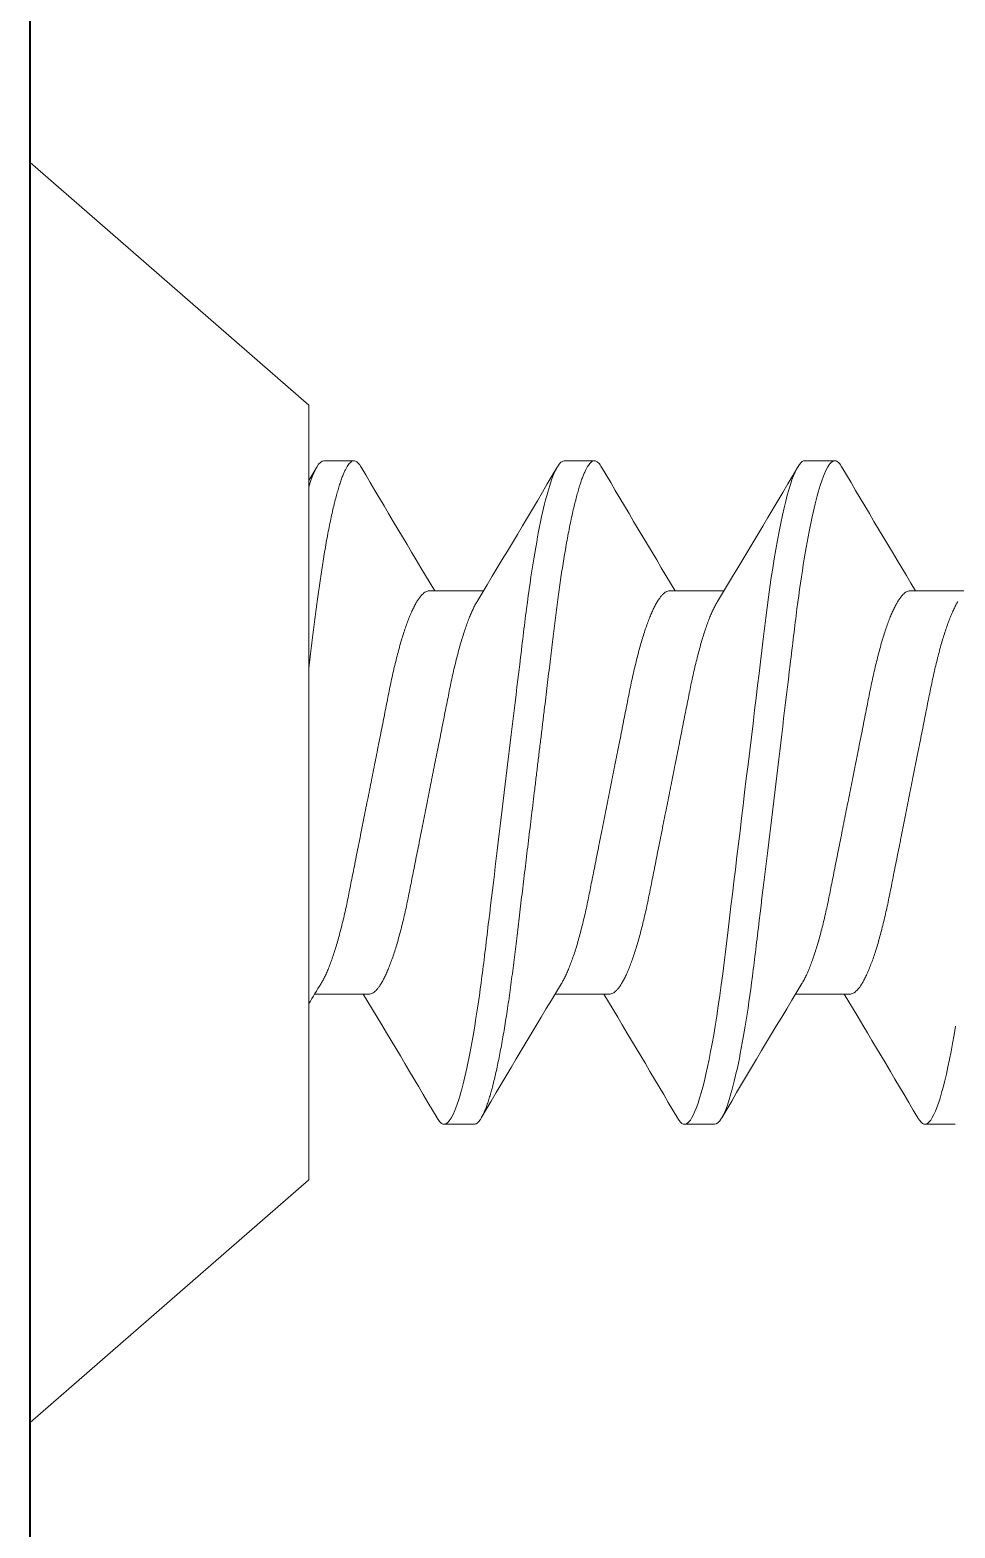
# Model space of a CAD drawing. Extents: x -26 to 91, y -47 to 75.
# Drawn here: x 9.8705 to 10.0629, y 54.1053 to 54.4169 of the extents above; entities that cross this region are included whole.
import ezdxf

# ---------------------------------------------------------------- set-up
doc = ezdxf.new("R2010")
doc.units = 0
doc.header["$MEASUREMENT"] = 0
doc.layers.get('0').update_dxf_attribs({"linetype": 'CONTINUOUS'})
doc.layers.add('Ballons', color=7, linetype='CONTINUOUS')
doc.layers.add('DIM', color=7, linetype='CONTINUOUS')

# ---------------------------------------------------------------- blocks, each defined once
blk = doc.blocks.new('no 6 500')
at = {"color": 7, "linetype": 'Continuous', "lineweight": 15}
for p, q in [((56.45405, 21.48189), (56.39605, 21.53231)), ((56.39605, 21.53231), (56.39605, 21.27031)), ((56.45405, 21.48189), (56.45405, 21.32073)), ((56.48842, 21.47031), (56.48217, 21.47031)), ((56.53842, 21.47031), (56.53217, 21.47031)), ((56.58842, 21.47031), (56.58217, 21.47031)), ((56.46655, 21.44325), (56.45524, 21.44325)), ((56.51655, 21.44325), (56.50524, 21.44325)), ((56.56655, 21.44325), (56.55524, 21.44325)), ((56.47905, 21.35937), (56.49036, 21.35937)), ((56.52905, 21.35937), (56.54036, 21.35937)), ((56.57905, 21.35937), (56.59036, 21.35937)), ((56.45717, 21.33231), (56.46342, 21.33231)), ((56.50717, 21.33231), (56.51342, 21.33231)), ((56.55717, 21.33231), (56.56342, 21.33231)), ((56.39605, 21.27031), (56.45405, 21.32073))]:
    blk.add_line(p, q, dxfattribs=at)
at = {"color": 7, "linetype": 'Continuous', "lineweight": 15, "flags": 128}
for points in [[(56.53069, 21.46899), (56.53077, 21.46912), (56.53107, 21.46956), (56.53135, 21.46989), (56.53164, 21.47013), (56.53191, 21.47026), (56.53217, 21.47031), (56.53246, 21.47026), (56.53276, 21.47009), (56.53306, 21.46982), (56.53338, 21.46943), (56.5337, 21.46893), (56.53402, 21.46831), (56.53434, 21.46761), (56.53465, 21.46681), (56.53498, 21.46591), (56.5353, 21.46491), (56.53563, 21.4638), (56.53596, 21.46259), (56.53629, 21.46129), (56.53662, 21.45989), (56.53695, 21.4584), (56.53727, 21.45683), (56.53759, 21.4552), (56.53791, 21.45349), (56.53823, 21.45172), (56.53854, 21.44988), (56.53886, 21.44782), (56.53919, 21.4457), (56.5395, 21.44352), (56.53981, 21.44128), (56.54011, 21.43901), (56.5404, 21.43669), (56.54067, 21.43447), (56.54095, 21.43219), (56.54123, 21.42985), (56.54152, 21.42744), (56.54182, 21.42498), (56.54212, 21.42246), (56.54243, 21.4199), (56.54274, 21.4173), (56.54306, 21.41465), (56.54339, 21.41198), (56.54371, 21.40934), (56.54403, 21.40667), (56.54435, 21.40399), (56.54467, 21.40131), (56.54502, 21.39841), (56.54537, 21.39552), (56.54572, 21.39265), (56.54607, 21.3898), (56.54641, 21.38697), (56.54674, 21.38419), (56.54706, 21.3816), (56.54736, 21.37906), (56.54766, 21.37657), (56.54796, 21.37413), (56.54825, 21.37175), (56.54853, 21.36943), (56.5488, 21.36717), (56.54907, 21.36497), (56.54934, 21.36281), (56.54963, 21.36067), (56.54992, 21.35862), (56.55021, 21.35661), (56.55051, 21.35465), (56.55081, 21.35274), (56.55115, 21.35076), (56.55149, 21.34885), (56.55183, 21.34702), (56.55218, 21.34529), (56.55253, 21.34365), (56.55288, 21.34211), (56.55321, 21.34075), (56.55354, 21.33949), (56.55386, 21.33833), (56.55419, 21.33726), (56.55451, 21.3363), (56.55483, 21.33545), (56.55515, 21.33469), (56.55546, 21.33405), (56.55577, 21.3335), (56.55607, 21.33306), (56.55635, 21.33273), (56.55664, 21.3325), (56.55691, 21.33236), (56.55717, 21.33231), (56.55717, 21.33231)], [(56.58069, 21.46899), (56.58077, 21.46912), (56.58107, 21.46956), (56.58135, 21.46989), (56.58164, 21.47013), (56.58191, 21.47026), (56.58217, 21.47031), (56.58246, 21.47026), (56.58276, 21.47009), (56.58306, 21.46982), (56.58338, 21.46943), (56.5837, 21.46893), (56.58402, 21.46831), (56.58434, 21.46761), (56.58465, 21.46681), (56.58498, 21.46591), (56.5853, 21.46491), (56.58563, 21.4638), (56.58596, 21.46259), (56.58629, 21.46129), (56.58662, 21.45989), (56.58695, 21.4584), (56.58727, 21.45683), (56.58759, 21.4552), (56.58791, 21.45349), (56.58823, 21.45172), (56.58854, 21.44988)]]:
    blk.add_lwpolyline(points, dxfattribs=at)
at = {"color": 7, "linetype": 'Continuous', "lineweight": 15}
for centre, radius, start, end in [((54.38039, 22.70217), 2.43557, 328.87607, 329.58106), ((58.37888, 22.57666), 2.18978, 210.38664, 211.23816), ((54.41336, 22.71231), 2.45539, 328.87894, 329.57824), ((58.47328, 22.60314), 2.24147, 210.39645, 211.22834), ((54.54127, 22.66592), 2.36471, 328.86553, 329.59164), ((57.49369, 22.07287), 1.21442, 211.1207, 211.3502), ((58.50417, 20.1368), 2.36452, 148.86549, 149.59166), ((54.57227, 20.19945), 2.24153, 30.39647, 31.22833), ((58.63221, 20.09033), 2.45535, 148.87893, 149.57824), ((54.66686, 20.22605), 2.18961, 30.38661, 31.23819), ((58.60445, 20.13663), 2.36486, 148.86554, 149.59171), ((52.80269, 19.18368), 4.23871, 30.47857, 30.52234)]:
    blk.add_arc(centre, radius, start, end, dxfattribs=at)
for points, knots in [([(56.48069, 21.46899), (56.48072, 21.46903), (56.48084, 21.46926), (56.48106, 21.46957), (56.48135, 21.46991), (56.48164, 21.47014), (56.48191, 21.47028), (56.48209, 21.4703), (56.48217, 21.47031)], [0, 0, 0, 0, 0.047812, 0.244109, 0.435482, 0.62533, 0.813538, 1, 1, 1, 1]), ([(56.48217, 21.47031), (56.48308, 21.47031), (56.48413, 21.46863), (56.48633, 21.46164), (56.48748, 21.45633), (56.48906, 21.44665), (56.48957, 21.44315), (56.49052, 21.43586), (56.49096, 21.43206), (56.49245, 21.41977), (56.49356, 21.41055), (56.49579, 21.39207), (56.4969, 21.38285), (56.49839, 21.37056), (56.49883, 21.36677), (56.49978, 21.35947), (56.50029, 21.35597), (56.50187, 21.34629), (56.50302, 21.34098), (56.50522, 21.33399), (56.50627, 21.33231), (56.50717, 21.33231)], [0, 0, 0, 0, 0.125, 0.125, 0.25, 0.25, 0.3125, 0.3125, 0.375, 0.375, 0.5, 0.5, 0.625, 0.625, 0.6875, 0.6875, 0.75, 0.75, 0.875, 0.875, 1, 1, 1, 1]), ([(56.48842, 21.47031), (56.48852, 21.4703), (56.48871, 21.47028), (56.48901, 21.47011), (56.48931, 21.46984), (56.48963, 21.46945), (56.48995, 21.46894), (56.49027, 21.46833), (56.49059, 21.46763), (56.4909, 21.46683), (56.49123, 21.46593), (56.49155, 21.46492), (56.49188, 21.46382), (56.49221, 21.46261), (56.49254, 21.46131), (56.49287, 21.45991), (56.4932, 21.45842), (56.49352, 21.45685), (56.49384, 21.45521), (56.49416, 21.45351), (56.49448, 21.45173), (56.49479, 21.44984), (56.49511, 21.44784), (56.49544, 21.44572), (56.49575, 21.44353), (56.49606, 21.4413), (56.49636, 21.43903), (56.49665, 21.43675), (56.49692, 21.43448), (56.4972, 21.43219), (56.49748, 21.42985), (56.49777, 21.42744), (56.49807, 21.42498), (56.49837, 21.42246), (56.49868, 21.4199), (56.49899, 21.41729), (56.49931, 21.41465), (56.49963, 21.412), (56.49996, 21.40934), (56.50028, 21.40667), (56.5006, 21.40399), (56.50093, 21.40124), (56.50127, 21.39841), (56.50162, 21.39552), (56.50197, 21.39265), (56.50232, 21.3898), (56.50266, 21.38697), (56.50299, 21.38424), (56.50331, 21.3816), (56.50361, 21.37906), (56.50391, 21.37657), (56.50421, 21.37413), (56.5045, 21.37175), (56.50478, 21.36943), (56.50505, 21.36717), (56.50532, 21.36496), (56.50559, 21.36279), (56.50588, 21.36067), (56.50617, 21.3586), (56.50646, 21.35659), (56.50676, 21.35463), (56.50707, 21.35268), (56.5074, 21.35074), (56.50774, 21.34883), (56.50808, 21.34701), (56.50843, 21.34527), (56.50878, 21.34363), (56.50912, 21.34212), (56.50946, 21.34074), (56.50979, 21.33948), (56.51011, 21.33831), (56.51044, 21.33725), (56.51076, 21.33629), (56.51108, 21.33543), (56.5114, 21.33468), (56.51171, 21.33403), (56.51202, 21.33349), (56.51231, 21.33305), (56.5126, 21.33272), (56.51289, 21.33248), (56.51316, 21.33234), (56.51343, 21.33229), (56.51371, 21.33235), (56.51401, 21.33251), (56.51431, 21.33279), (56.51461, 21.33315), (56.51481, 21.33348), (56.51491, 21.33363)], [0, 0, 0, 0, 0.011795, 0.023709, 0.035734, 0.047861, 0.060081, 0.072385, 0.084054, 0.09578, 0.107555, 0.119369, 0.131213, 0.143078, 0.154954, 0.166832, 0.178701, 0.190553, 0.202167, 0.213747, 0.225283, 0.236766, 0.2491, 0.261353, 0.273516, 0.28558, 0.297537, 0.309377, 0.320469, 0.331651, 0.342936, 0.354315, 0.365782, 0.37733, 0.388949, 0.400633, 0.412371, 0.424156, 0.435767, 0.447404, 0.45906, 0.470725, 0.483322, 0.495906, 0.508469, 0.520997, 0.53348, 0.545907, 0.557564, 0.569153, 0.580667, 0.592096, 0.603435, 0.614676, 0.625812, 0.636915, 0.648122, 0.659429, 0.670625, 0.681905, 0.69326, 0.704684, 0.717087, 0.729551, 0.742063, 0.754614, 0.767191, 0.779785, 0.791663, 0.803535, 0.815392, 0.827225, 0.839023, 0.850777, 0.86248, 0.874121, 0.885693, 0.897188, 0.908394, 0.919511, 0.930532, 0.94145, 0.953245, 0.965159, 0.977184, 0.989311, 1, 1, 1, 1]), ([(56.53842, 21.47031), (56.53933, 21.47031), (56.54038, 21.46863), (56.54258, 21.46164), (56.54373, 21.45633), (56.54531, 21.44665), (56.54582, 21.44315), (56.54677, 21.43586), (56.54721, 21.43206), (56.5487, 21.41977), (56.54981, 21.41055), (56.55204, 21.39207), (56.55315, 21.38285), (56.55464, 21.37056), (56.55508, 21.36677), (56.55603, 21.35947), (56.55654, 21.35597), (56.55812, 21.34629), (56.55927, 21.34098), (56.56147, 21.33399), (56.56252, 21.33231), (56.56342, 21.33231)], [0, 0, 0, 0, 0.125, 0.125, 0.25, 0.25, 0.3125, 0.3125, 0.375, 0.375, 0.5, 0.5, 0.625, 0.625, 0.6875, 0.6875, 0.75, 0.75, 0.875, 0.875, 1, 1, 1, 1]), ([(56.46655, 21.44325), (56.46666, 21.44324), (56.4669, 21.44322), (56.46726, 21.44307), (56.46763, 21.44283), (56.46801, 21.44249), (56.4684, 21.44205), (56.46879, 21.44151), (56.46919, 21.44087), (56.46959, 21.44014), (56.47001, 21.4393), (56.47042, 21.43836), (56.47084, 21.43732), (56.47126, 21.43619), (56.47168, 21.43497), (56.4721, 21.43367), (56.47251, 21.43229), (56.47291, 21.43085), (56.4733, 21.42934), (56.47369, 21.42778), (56.47406, 21.42617), (56.47443, 21.42452), (56.47477, 21.42284), (56.47511, 21.42112), (56.47546, 21.41937), (56.47582, 21.41756), (56.47619, 21.41568), (56.47658, 21.41374), (56.47698, 21.41174), (56.47738, 21.4097), (56.47779, 21.40763), (56.47821, 21.40554), (56.47863, 21.40343), (56.47905, 21.40131), (56.47947, 21.3992), (56.47989, 21.39709), (56.4803, 21.395), (56.48071, 21.39294), (56.48112, 21.39092), (56.48151, 21.38894), (56.48189, 21.38703), (56.48226, 21.38516), (56.48262, 21.38333), (56.48298, 21.38155), (56.48332, 21.37981), (56.48367, 21.37812), (56.48403, 21.37646), (56.48441, 21.37485), (56.4848, 21.37329), (56.48519, 21.37178), (56.48559, 21.37033), (56.486, 21.36896), (56.48641, 21.36766), (56.48683, 21.36644), (56.48725, 21.36532), (56.48766, 21.36429), (56.48808, 21.36336), (56.48848, 21.36253), (56.4888, 21.36194), (56.48898, 21.36166), (56.48902, 21.36159)], [0, 0, 0, 0, 0.0167587, 0.0337246, 0.050881, 0.0682095, 0.0856906, 0.102988, 0.1203919, 0.1378808, 0.1554324, 0.1733832, 0.1913512, 0.2093117, 0.2272402, 0.2451123, 0.2629042, 0.2805928, 0.2981177, 0.3154964, 0.3327089, 0.3497367, 0.3665623, 0.3829747, 0.39957, 0.4163549, 0.4333125, 0.4507754, 0.4683787, 0.4861011, 0.5039198, 0.5218115, 0.5397523, 0.5577176, 0.5756439, 0.5935456, 0.6113986, 0.6291791, 0.6468638, 0.6641179, 0.6812376, 0.6982037, 0.714998, 0.7319404, 0.7486903, 0.7655506, 0.7826141, 0.7998633, 0.8172795, 0.8348425, 0.8524924, 0.8702452, 0.888078, 0.905967, 0.9238882, 0.941497, 0.95909, 0.9766443, 0.9941369, 1, 1, 1, 1]), ([(56.51655, 21.44325), (56.51666, 21.44324), (56.5169, 21.44322), (56.51726, 21.44307), (56.51763, 21.44283), (56.51801, 21.44249), (56.5184, 21.44205), (56.51879, 21.44151), (56.51919, 21.44087), (56.51959, 21.44014), (56.52001, 21.4393), (56.52042, 21.43836), (56.52084, 21.43732), (56.52126, 21.43619), (56.52168, 21.43497), (56.5221, 21.43367), (56.52251, 21.43229), (56.52291, 21.43085), (56.5233, 21.42934), (56.52369, 21.42778), (56.52406, 21.42617), (56.52443, 21.42452), (56.52477, 21.42284), (56.52511, 21.42112), (56.52546, 21.41937), (56.52582, 21.41756), (56.52619, 21.41568), (56.52658, 21.41374), (56.52698, 21.41174), (56.52738, 21.4097), (56.52779, 21.40763), (56.52821, 21.40554), (56.52863, 21.40343), (56.52905, 21.40131), (56.52947, 21.3992), (56.52989, 21.39709), (56.5303, 21.395), (56.53071, 21.39294), (56.53112, 21.39092), (56.53151, 21.38894), (56.53189, 21.38703), (56.53226, 21.38516), (56.53262, 21.38333), (56.53298, 21.38155), (56.53332, 21.37981), (56.53367, 21.37812), (56.53403, 21.37646), (56.53441, 21.37485), (56.5348, 21.37329), (56.53519, 21.37178), (56.53559, 21.37033), (56.536, 21.36896), (56.53641, 21.36766), (56.53683, 21.36644), (56.53725, 21.36532), (56.53766, 21.36429), (56.53808, 21.36336), (56.53848, 21.36253), (56.5388, 21.36194), (56.53898, 21.36166), (56.53902, 21.36159)], [0, 0, 0, 0, 0.016759, 0.033725, 0.050881, 0.06821, 0.085691, 0.102989, 0.120393, 0.137881, 0.155433, 0.173384, 0.191352, 0.209313, 0.227241, 0.245113, 0.262906, 0.280594, 0.298119, 0.315498, 0.332711, 0.349738, 0.366564, 0.382977, 0.399572, 0.416357, 0.433315, 0.450778, 0.468381, 0.486104, 0.503922, 0.521814, 0.539755, 0.55772, 0.575647, 0.593549, 0.611402, 0.629182, 0.646867, 0.664121, 0.681241, 0.698207, 0.715002, 0.731944, 0.748694, 0.765554, 0.782618, 0.799867, 0.817284, 0.834847, 0.852497, 0.87025, 0.888082, 0.905972, 0.923893, 0.941502, 0.959095, 0.976649, 0.994142, 1, 1, 1, 1]), ([(56.56655, 21.44325), (56.56666, 21.44324), (56.5669, 21.44322), (56.56726, 21.44307), (56.56763, 21.44283), (56.56801, 21.44249), (56.5684, 21.44205), (56.56879, 21.44151), (56.56919, 21.44087), (56.56959, 21.44014), (56.57001, 21.4393), (56.57042, 21.43836), (56.57084, 21.43732), (56.57126, 21.43619), (56.57168, 21.43497), (56.5721, 21.43367), (56.57251, 21.43229), (56.57291, 21.43085), (56.5733, 21.42934), (56.57369, 21.42778), (56.57406, 21.42617), (56.57443, 21.42452), (56.57477, 21.42284), (56.57511, 21.42112), (56.57546, 21.41937), (56.57582, 21.41756), (56.57619, 21.41568), (56.57658, 21.41374), (56.57698, 21.41174), (56.57738, 21.4097), (56.57779, 21.40763), (56.57821, 21.40554), (56.57863, 21.40343), (56.57905, 21.40131), (56.57947, 21.3992), (56.57989, 21.39709), (56.5803, 21.395), (56.58071, 21.39294), (56.58112, 21.39092), (56.58151, 21.38894), (56.58189, 21.38703), (56.58226, 21.38516), (56.58262, 21.38333), (56.58298, 21.38155), (56.58332, 21.37981), (56.58367, 21.37812), (56.58403, 21.37646), (56.58441, 21.37485), (56.5848, 21.37329), (56.58519, 21.37178), (56.58559, 21.37033), (56.586, 21.36896), (56.58641, 21.36766), (56.58683, 21.36644), (56.58725, 21.36532), (56.58766, 21.36429), (56.58808, 21.36336), (56.58848, 21.36253), (56.5888, 21.36194), (56.58898, 21.36166), (56.58902, 21.36159)], [0, 0, 0, 0, 0.016759, 0.033724, 0.050881, 0.068209, 0.08569, 0.102987, 0.120391, 0.13788, 0.155431, 0.173382, 0.19135, 0.20931, 0.227238, 0.24511, 0.262902, 0.28059, 0.298115, 0.315494, 0.332706, 0.349734, 0.366559, 0.382971, 0.399567, 0.416351, 0.433309, 0.450771, 0.468375, 0.486097, 0.503915, 0.521807, 0.539747, 0.557713, 0.575639, 0.59354, 0.611393, 0.629174, 0.646858, 0.664112, 0.681232, 0.698198, 0.714992, 0.731934, 0.748684, 0.765544, 0.782607, 0.799856, 0.817272, 0.834835, 0.852485, 0.870238, 0.88807, 0.905959, 0.92388, 0.941489, 0.959082, 0.976636, 0.994128, 1, 1, 1, 1]), ([(56.45658, 21.44104), (56.45661, 21.44098), (56.45679, 21.44071), (56.45709, 21.44013), (56.45751, 21.4393), (56.45792, 21.43836), (56.45834, 21.43732), (56.45876, 21.43619), (56.45918, 21.43497), (56.4596, 21.43367), (56.46001, 21.43229), (56.46041, 21.43085), (56.4608, 21.42934), (56.46119, 21.42778), (56.46156, 21.42617), (56.46193, 21.42452), (56.46227, 21.42284), (56.46261, 21.42112), (56.46296, 21.41937), (56.46332, 21.41756), (56.46369, 21.41568), (56.46408, 21.41374), (56.46448, 21.41174), (56.46488, 21.4097), (56.46529, 21.40763), (56.46571, 21.40554), (56.46613, 21.40343), (56.46655, 21.40131), (56.46697, 21.3992), (56.46739, 21.39709), (56.4678, 21.395), (56.46821, 21.39294), (56.46862, 21.39092), (56.46901, 21.38894), (56.46939, 21.38703), (56.46976, 21.38516), (56.47012, 21.38333), (56.47048, 21.38155), (56.47082, 21.37981), (56.47117, 21.37812), (56.47153, 21.37646), (56.47191, 21.37485), (56.4723, 21.37329), (56.47269, 21.37178), (56.47309, 21.37033), (56.4735, 21.36896), (56.47391, 21.36766), (56.47433, 21.36644), (56.47475, 21.36532), (56.47516, 21.36429), (56.47558, 21.36336), (56.47598, 21.36253), (56.47639, 21.36178), (56.4768, 21.36113), (56.4772, 21.36058), (56.47759, 21.36014), (56.47797, 21.35979), (56.47834, 21.35955), (56.4787, 21.3594), (56.47893, 21.35938), (56.47905, 21.35937)], [0, 0, 0, 0, 0.0049672, 0.0224558, 0.0400072, 0.0579579, 0.0759257, 0.093886, 0.1118143, 0.1296862, 0.1474779, 0.1651664, 0.182691, 0.2000695, 0.2172819, 0.2343095, 0.2511349, 0.2675471, 0.2841423, 0.300927, 0.3178845, 0.3353471, 0.3529503, 0.3706724, 0.3884909, 0.4063825, 0.4243231, 0.4422882, 0.4602143, 0.4781158, 0.4959687, 0.513749, 0.5314335, 0.5486874, 0.5658069, 0.5827728, 0.5995669, 0.6165091, 0.6332588, 0.650119, 0.6671823, 0.6844313, 0.7018473, 0.7194101, 0.7370599, 0.7548125, 0.7726451, 0.7905339, 0.8084549, 0.8260635, 0.8436564, 0.8612104, 0.8787029, 0.8964658, 0.9141184, 0.931639, 0.9490064, 0.9662011, 0.9832046, 1, 1, 1, 1]), ([(56.50658, 21.44104), (56.50661, 21.44098), (56.50679, 21.44071), (56.50709, 21.44013), (56.50751, 21.4393), (56.50792, 21.43836), (56.50834, 21.43732), (56.50876, 21.43619), (56.50918, 21.43497), (56.5096, 21.43367), (56.51001, 21.43229), (56.51041, 21.43085), (56.5108, 21.42934), (56.51119, 21.42778), (56.51156, 21.42617), (56.51193, 21.42452), (56.51227, 21.42284), (56.51261, 21.42112), (56.51296, 21.41937), (56.51332, 21.41756), (56.51369, 21.41568), (56.51408, 21.41374), (56.51448, 21.41174), (56.51488, 21.4097), (56.51529, 21.40763), (56.51571, 21.40554), (56.51613, 21.40343), (56.51655, 21.40131), (56.51697, 21.3992), (56.51739, 21.39709), (56.5178, 21.395), (56.51821, 21.39294), (56.51862, 21.39092), (56.51901, 21.38894), (56.51939, 21.38703), (56.51976, 21.38516), (56.52012, 21.38333), (56.52048, 21.38155), (56.52082, 21.37981), (56.52117, 21.37812), (56.52153, 21.37646), (56.52191, 21.37485), (56.5223, 21.37329), (56.52269, 21.37178), (56.52309, 21.37033), (56.5235, 21.36896), (56.52391, 21.36766), (56.52433, 21.36644), (56.52475, 21.36532), (56.52516, 21.36429), (56.52558, 21.36336), (56.52598, 21.36253), (56.52639, 21.36178), (56.5268, 21.36113), (56.5272, 21.36058), (56.52759, 21.36014), (56.52797, 21.35979), (56.52834, 21.35955), (56.5287, 21.3594), (56.52893, 21.35938), (56.52905, 21.35937)], [0, 0, 0, 0, 0.004953, 0.022442, 0.039994, 0.057945, 0.075913, 0.093873, 0.111802, 0.129674, 0.147466, 0.165155, 0.18268, 0.200059, 0.217271, 0.234299, 0.251125, 0.267537, 0.284132, 0.300917, 0.317875, 0.335338, 0.352941, 0.370664, 0.388483, 0.406374, 0.424315, 0.442281, 0.460207, 0.478109, 0.495962, 0.513742, 0.531427, 0.548681, 0.565801, 0.582767, 0.599561, 0.616504, 0.633254, 0.650114, 0.667178, 0.684427, 0.701843, 0.719406, 0.737056, 0.754809, 0.772642, 0.790531, 0.808452, 0.826061, 0.843654, 0.861209, 0.878701, 0.896464, 0.914117, 0.931638, 0.949006, 0.966201, 0.983204, 1, 1, 1, 1]), ([(56.55658, 21.44104), (56.55661, 21.44098), (56.55679, 21.44071), (56.55709, 21.44013), (56.55751, 21.4393), (56.55792, 21.43836), (56.55834, 21.43732), (56.55876, 21.43619), (56.55918, 21.43497), (56.5596, 21.43367), (56.56001, 21.43229), (56.56041, 21.43085), (56.5608, 21.42934), (56.56119, 21.42778), (56.56156, 21.42617), (56.56193, 21.42452), (56.56227, 21.42284), (56.56261, 21.42112), (56.56296, 21.41937), (56.56332, 21.41756), (56.56369, 21.41568), (56.56408, 21.41374), (56.56448, 21.41174), (56.56488, 21.4097), (56.56529, 21.40763), (56.56571, 21.40554), (56.56613, 21.40343), (56.56655, 21.40131), (56.56697, 21.3992), (56.56739, 21.39709), (56.5678, 21.395), (56.56821, 21.39294), (56.56862, 21.39092), (56.56901, 21.38894), (56.56939, 21.38703), (56.56976, 21.38516), (56.57012, 21.38333), (56.57048, 21.38155), (56.57082, 21.37981), (56.57117, 21.37812), (56.57153, 21.37646), (56.57191, 21.37485), (56.5723, 21.37329), (56.57269, 21.37178), (56.57309, 21.37033), (56.5735, 21.36896), (56.57391, 21.36766), (56.57433, 21.36644), (56.57475, 21.36532), (56.57516, 21.36429), (56.57558, 21.36336), (56.57598, 21.36253), (56.57639, 21.36178), (56.5768, 21.36113), (56.5772, 21.36058), (56.57759, 21.36014), (56.57797, 21.35979), (56.57834, 21.35955), (56.5787, 21.3594), (56.57893, 21.35938), (56.57905, 21.35937)], [0, 0, 0, 0, 0.004958, 0.022447, 0.039999, 0.05795, 0.075918, 0.093878, 0.111806, 0.129679, 0.14747, 0.165159, 0.182684, 0.200062, 0.217275, 0.234303, 0.251128, 0.267541, 0.284136, 0.300921, 0.317878, 0.335341, 0.352945, 0.370667, 0.388486, 0.406377, 0.424318, 0.442283, 0.46021, 0.478111, 0.495964, 0.513745, 0.531429, 0.548683, 0.565803, 0.582769, 0.599563, 0.616506, 0.633256, 0.650116, 0.667179, 0.684429, 0.701845, 0.719408, 0.737058, 0.75481, 0.772643, 0.790532, 0.808453, 0.826062, 0.843655, 0.861209, 0.878702, 0.896465, 0.914118, 0.931638, 0.949006, 0.966201, 0.983204, 1, 1, 1, 1]), ([(56.45405, 21.37544), (56.45415, 21.37465), (56.45433, 21.37308), (56.45461, 21.37078), (56.45488, 21.36854), (56.45515, 21.36635), (56.45541, 21.36421), (56.45568, 21.36214), (56.45595, 21.36014), (56.45622, 21.35822), (56.4565, 21.35635), (56.45678, 21.35451), (56.45708, 21.35264), (56.4574, 21.35074), (56.45774, 21.34883), (56.45808, 21.34701), (56.45843, 21.34527), (56.45878, 21.34363), (56.45912, 21.34212), (56.45946, 21.34074), (56.45979, 21.33948), (56.46011, 21.33831), (56.46044, 21.33725), (56.46076, 21.33629), (56.46108, 21.33543), (56.4614, 21.33468), (56.46171, 21.33403), (56.46202, 21.33349), (56.46231, 21.33305), (56.4626, 21.33272), (56.46289, 21.33248), (56.46316, 21.33234), (56.46343, 21.33229), (56.46371, 21.33235), (56.46401, 21.33251), (56.46431, 21.33279), (56.46461, 21.33315), (56.46481, 21.33348), (56.46491, 21.33363)], [0, 0, 0, 0, 0.026874, 0.053531, 0.079955, 0.106143, 0.132425, 0.158948, 0.184163, 0.209567, 0.235144, 0.26088, 0.28676, 0.316716, 0.346817, 0.377036, 0.407348, 0.437725, 0.46814, 0.496827, 0.5255, 0.554137, 0.582713, 0.611207, 0.639597, 0.66786, 0.695976, 0.723924, 0.751684, 0.778749, 0.805597, 0.832214, 0.858584, 0.887071, 0.915845, 0.944886, 0.974174, 1, 1, 1, 1]), ([(56.56342, 21.33231), (56.56352, 21.33232), (56.56371, 21.33234), (56.56401, 21.33251), (56.56431, 21.33279), (56.56461, 21.33315), (56.56481, 21.33348), (56.5649, 21.33363)], [0, 0, 0, 0, 0.201712, 0.405454, 0.611089, 0.818473, 1, 1, 1, 1])]:
    blk.add_open_spline(points, degree=3, knots=knots, dxfattribs=at)
blk.add_open_spline([(56.45405, 21.33771), (56.45518, 21.33406), (56.45625, 21.33231), (56.45717, 21.33231)], degree=3, dxfattribs=at)

msp = doc.modelspace()

# ---------------------------------------------------------------- linework, layer by layer
at = {"layer": 'DIM', "color": 5, "lineweight": 40}
msp.add_lwpolyline([(9.87051, 53.31045), (9.87051, 55.09845, -0.414214), (9.90151, 55.12945), (10.12951, 55.12945, -0.414214), (10.16051, 55.09845), (10.16051, 54.65945, 1), (10.16051, 54.63945), (10.16051, 54.55942, 1.086283), (10.16051, 54.53949), (10.16051, 54.12045, -0.414214), (10.12951, 54.08945), (9.99154, 54.08945, 0.414214), (9.96054, 54.05845), (9.96054, 53.97545, 0.414214), (9.99154, 53.94445), (10.03779, 53.94445, -3.577628), (10.03779, 53.87445), (9.99154, 53.87445, 0.414214), (9.96054, 53.84345), (9.96054, 53.76045, 0.414214), (9.99154, 53.72945), (10.12951, 53.72945, -0.414214), (10.16051, 53.69845), (10.16051, 53.31045, -0.414214)], format="xyb", dxfattribs=at)

# ---------------------------------------------------------------- block references
at = {"layer": 'Ballons', "xscale": -1, "rotation": 180}
msp.add_blockref('no 6 500', (-46.52554, 75.65961), dxfattribs=at)

doc.saveas('drawing.dxf')
